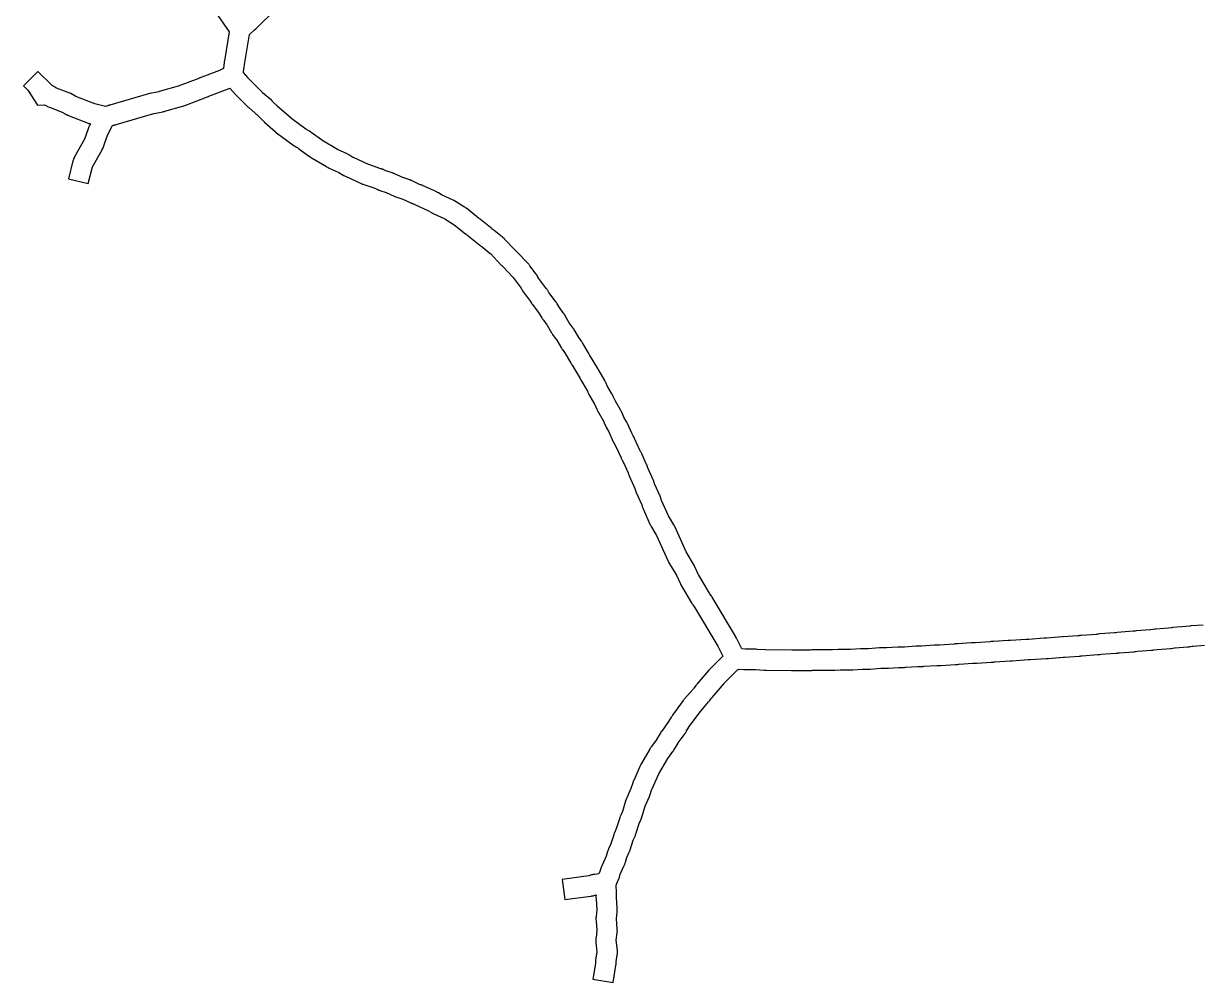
# Model space of a CAD drawing. Extents: x 20 to 287, y 1581 to 1957.
# Drawn here: x 57.4 to 155.4, y 1685.6 to 1765.5 of the extents above; entities that cross this region are included whole.
import ezdxf

# ---------------------------------------------------------------- set-up
doc = ezdxf.new("R2010")
doc.units = 0
doc.layers.get('0').update_dxf_attribs({"linetype": 'CONTINUOUS'})

msp = doc.modelspace()

# ---------------------------------------------------------------- linework, layer by layer
at = {"color": 7}
for points in [[(72.039368, 1768.479394), (74.587076, 1764.813032), (74.188812, 1762.394171), (74.177117, 1762.32976), (74.17112, 1762.312068), (74.17112, 1762.30607), (74.165122, 1762.253353), (74.165122, 1762.223966), (74.14743, 1762.036548), (74.14743, 1762.024854), (74.100591, 1761.73788), (73.831189, 1761.614904), (73.778472, 1761.591514), (72.290843, 1761.029261), (72.214707, 1760.999874), (72.156142, 1760.976484), (72.13845, 1760.970487), (72.085733, 1760.941099), (72.079736, 1760.941099), (72.062044, 1760.929405), (70.340143, 1760.279299), (70.334145, 1760.279299), (68.741095, 1759.822468), (68.711708, 1759.810773), (67.991322, 1759.676072), (67.985325, 1759.676072), (67.92676, 1759.664377), (67.844776, 1759.646685), (64.63525, 1758.70374), (64.582533, 1758.692045), (64.553146, 1758.68035), (64.506276, 1758.662658), (64.494581, 1758.65666), (64.482887, 1758.650663), (64.43017, 1758.632971), (64.260324, 1758.586101), (63.393516, 1758.796939), (61.788752, 1759.423613), (61.525198, 1759.581733), (61.519201, 1759.587731), (61.372775, 1759.669715), (61.320058, 1759.693104), (61.296668, 1759.699102), (60.189734, 1760.114932), (60.037461, 1760.208641), (60.025766, 1760.220336), (59.984774, 1760.243726), (59.94963, 1760.267115), (59.908638, 1760.284808), (59.873493, 1760.3025), (59.832501, 1760.320192), (59.820806, 1760.326189), (58.637733, 1761.503407), (57.437087, 1760.296907), (57.794353, 1759.939641), (58.608448, 1758.692141), (59.200565, 1758.727795), (59.294274, 1758.669231), (59.341113, 1758.639844), (59.405525, 1758.598852), (59.428915, 1758.587157), (59.440609, 1758.58116), (59.446607, 1758.58116), (59.569613, 1758.53429), (59.593003, 1758.528293), (60.658941, 1758.124172), (60.916648, 1757.966052), (61.00451, 1757.913335), (61.010507, 1757.913335), (61.080796, 1757.87819), (61.086794, 1757.872193), (61.133663, 1757.854501), (61.244944, 1757.813509), (62.814569, 1757.198545), (62.843956, 1757.18685), (62.861648, 1757.180852), (62.896793, 1757.169158), (62.92618, 1757.16316), (62.94957, 1757.157163), (63.008134, 1757.139471), (63.019829, 1757.139471), (62.955417, 1757.00477), (62.920273, 1756.940358), (62.879281, 1756.858374), (62.867586, 1756.834984), (62.855891, 1756.79984), (62.832501, 1756.735428), (62.522089, 1755.85105), (61.702138, 1754.380991), (61.696141, 1754.374993), (61.614157, 1754.228568), (61.614157, 1754.22257), (61.567288, 1754.08787), (61.56129, 1754.06448), (61.186455, 1752.565138), (62.838073, 1752.155164), (63.189482, 1753.560797), (63.986008, 1754.983999), (63.992005, 1754.995694), (64.073989, 1755.147967), (64.097379, 1755.200684), (64.103376, 1755.224074), (64.44307, 1756.184591), (64.86476, 1756.992829), (64.946744, 1757.016219), (65.017033, 1757.033911), (65.04642, 1757.045606), (65.075807, 1757.057301), (65.087502, 1757.063298), (65.093499, 1757.069295), (65.099497, 1757.069295), (65.152214, 1757.086988), (68.309033, 1758.006507), (68.326725, 1758.012504), (69.041257, 1758.147205), (69.105669, 1758.1589), (69.17008, 1758.170595), (69.181775, 1758.176592), (69.211162, 1758.18259), (70.804213, 1758.645277), (70.915494, 1758.680422), (70.944881, 1758.686419), (70.956576, 1758.692417), (72.69019, 1759.348379), (72.766326, 1759.383523), (72.824891, 1759.41291), (72.865883, 1759.430603), (72.877578, 1759.4366), (74.353494, 1759.998853), (74.371186, 1760.004851), (74.488314, 1760.045843), (74.517702, 1760.057537), (74.535394, 1760.069232), (74.640827, 1760.116102), (74.86339, 1759.864242), (74.904382, 1759.817373), (74.916077, 1759.799681), (74.922074, 1759.793683), (74.957219, 1759.752691), (74.974911, 1759.734999), (76.11113, 1758.59292), (76.169694, 1758.534356), (76.216564, 1758.487487), (76.234256, 1758.475792), (76.966357, 1757.837399), (77.352906, 1757.450851), (77.405623, 1757.392287), (77.452492, 1757.351295), (77.534476, 1757.281006), (78.705837, 1756.261921), (78.758553, 1756.220929), (78.840537, 1756.162365), (80.000182, 1755.318985), (80.052899, 1755.277993), (80.117311, 1755.237001), (80.199295, 1755.190132), (80.380865, 1755.07885), (80.398557, 1755.067156), (81.288792, 1754.41705), (81.300486, 1754.405355), (81.353203, 1754.370211), (81.423492, 1754.323341), (81.499629, 1754.282349), (82.694418, 1753.573676), (82.706113, 1753.561981), (82.829119, 1753.491692), (82.911103, 1753.456548), (83.678343, 1753.099282), (83.713488, 1753.081589), (84.070751, 1752.864874), (84.11762, 1752.835487), (84.147008, 1752.823793), (84.193877, 1752.794405), (84.199874, 1752.794405), (84.270164, 1752.765018), (85.529377, 1752.185193), (85.576246, 1752.161803), (85.605633, 1752.150108), (85.65835, 1752.126719), (85.664347, 1752.126719), (85.734637, 1752.103329), (86.730292, 1751.775348), (86.947007, 1751.675792), (86.987999, 1751.652402), (87.023144, 1751.640707), (87.070013, 1751.617317), (87.076011, 1751.617317), (87.111155, 1751.605622), (87.152147, 1751.593928), (87.655833, 1751.424082), (88.329364, 1751.113673), (88.347056, 1751.107676), (88.388048, 1751.089984), (88.45246, 1751.066594), (88.470152, 1751.054899), (88.47615, 1751.054899), (88.546439, 1751.031509), (89.055981, 1750.861664), (89.735369, 1750.545396), (89.747064, 1750.539399), (89.788056, 1750.521706), (89.8232, 1750.504014), (89.864192, 1750.492319), (89.875887, 1750.486322), (89.928604, 1750.46863), (89.946296, 1750.462632), (89.952294, 1750.462632), (90.05185, 1750.427488), (91.199782, 1749.900376), (91.3872, 1749.783248), (91.422344, 1749.759858), (91.440036, 1749.748163), (91.475181, 1749.730471), (91.510326, 1749.707081), (91.528018, 1749.701084), (91.59243, 1749.671697), (92.56466, 1749.220722), (93.349469, 1748.728752), (94.292414, 1747.961508), (94.298411, 1747.955511), (94.327799, 1747.932121), (94.362943, 1747.902734), (94.39233, 1747.885042), (94.410022, 1747.873347), (94.468587, 1747.838203), (94.497974, 1747.82051), (94.509669, 1747.808815), (95.464326, 1747.029859), (95.470324, 1747.023862), (95.499711, 1747.000472), (95.534856, 1746.971085), (95.57, 1746.947696), (95.587692, 1746.936001), (95.628684, 1746.912611), (95.640379, 1746.906614), (95.669766, 1746.883224), (96.337441, 1746.332687), (96.355133, 1746.320992), (97.227798, 1745.401475), (97.239493, 1745.389781), (97.26888, 1745.360393), (97.298267, 1745.331006), (97.327654, 1745.301619), (97.345347, 1745.289924), (97.363039, 1745.27823), (97.392426, 1745.248842), (98.253378, 1744.341039), (98.8332, 1743.567939), (98.909337, 1743.439086), (98.915334, 1743.421394), (98.938724, 1743.386249), (98.968111, 1743.333532), (98.979806, 1743.31584), (98.991501, 1743.304145), (99.044218, 1743.233856), (99.706036, 1742.337766), (99.78802, 1742.197217), (99.794017, 1742.19122), (99.81171, 1742.156075), (99.835099, 1742.120931), (99.858489, 1742.085786), (99.870184, 1742.074091), (99.922901, 1742.003802), (100.444159, 1741.306842), (100.455854, 1741.28915), (100.649119, 1740.961169), (100.672509, 1740.920177), (100.713501, 1740.855765), (100.719498, 1740.84407), (100.725495, 1740.838073), (100.772365, 1740.779509), (101.071064, 1740.381245), (101.082759, 1740.357855), (101.457594, 1739.719462), (101.463591, 1739.70177), (101.492978, 1739.654901), (101.528123, 1739.602184), (101.539818, 1739.584492), (101.545815, 1739.578494), (101.598532, 1739.508205), (101.885506, 1739.121657), (101.897201, 1739.098267), (102.277893, 1738.454018), (102.28389, 1738.442323), (102.313277, 1738.395454), (102.319275, 1738.383759), (102.33097, 1738.366066), (102.354359, 1738.325074), (102.360357, 1738.319077), (102.413074, 1738.248788), (102.536079, 1738.090667), (102.553772, 1738.06128), (103.06917, 1737.182759), (103.075168, 1737.165067), (103.104555, 1737.118197), (103.122247, 1737.08881), (103.151634, 1737.047818), (103.151634, 1737.041821), (103.169326, 1737.024129), (103.825288, 1735.905479), (103.86628, 1735.829342), (103.883973, 1735.799955), (103.901665, 1735.776565), (103.91336, 1735.753176), (103.925055, 1735.741481), (104.44631, 1734.845387), (104.534171, 1734.646245), (104.551863, 1734.599375), (104.569556, 1734.569988), (104.592945, 1734.523149), (104.598943, 1734.517151), (104.645812, 1734.441015), (105.032363, 1733.779196), (105.050056, 1733.744052), (105.231626, 1733.345788), (105.237623, 1733.322398), (105.261013, 1733.275529), (105.284403, 1733.228659), (105.296098, 1733.199272), (105.302095, 1733.193275), (105.343087, 1733.128863), (105.764777, 1732.402618), (105.928775, 1732.027782), (105.94047, 1731.998395), (105.963859, 1731.951526), (105.987249, 1731.904656), (105.998944, 1731.875269), (106.004941, 1731.869272), (106.045933, 1731.80486), (106.233351, 1731.482736), (106.60233, 1730.645212), (106.620022, 1730.60422), (106.637715, 1730.569076), (106.655407, 1730.522206), (106.661404, 1730.516209), (106.702396, 1730.451797), (106.825402, 1730.24096), (107.247092, 1729.292159), (107.264784, 1729.245289), (107.276479, 1729.221899), (107.282476, 1729.210205), (107.305866, 1729.169213), (107.311864, 1729.157518), (107.347008, 1729.098953), (107.481709, 1728.870544), (107.487706, 1728.852851), (107.821544, 1728.097324), (107.833239, 1728.067937), (107.839236, 1728.03855), (107.845233, 1728.01516), (107.862926, 1727.968291), (107.874621, 1727.933146), (107.886315, 1727.886277), (107.892313, 1727.880279), (107.927457, 1727.80999), (108.396002, 1726.749911), (108.425389, 1726.662049), (108.448778, 1726.580065), (108.460473, 1726.544921), (108.478166, 1726.503929), (108.484163, 1726.486237), (108.51355, 1726.421825), (108.970381, 1725.396884), (109.017221, 1725.232886), (109.028916, 1725.191894), (109.046608, 1725.150902), (109.11102, 1725.010324), (109.655703, 1723.780396), (109.661701, 1723.757006), (109.679393, 1723.721861), (109.697085, 1723.680869), (109.720475, 1723.645725), (109.726472, 1723.628033), (109.75586, 1723.575316), (109.761857, 1723.569318), (110.206975, 1722.837217), (111.14992, 1720.734624), (111.167613, 1720.693632), (111.179308, 1720.67594), (111.185305, 1720.658247), (111.208695, 1720.617255), (111.214692, 1720.605561), (111.888226, 1719.475198), (112.163505, 1718.86609), (112.169503, 1718.854395), (112.192892, 1718.807526), (112.204587, 1718.778139), (112.233974, 1718.73127), (112.233974, 1718.725272), (113.15935, 1717.167363), (113.194495, 1717.108799), (113.235487, 1717.044387), (113.241484, 1717.03839), (113.36449, 1716.868544), (115.314807, 1713.594591), (115.344194, 1713.541874), (115.724886, 1712.762918), (114.705801, 1711.743834), (114.600367, 1711.6384), (114.576978, 1711.61501), (113.575465, 1710.449506), (113.522749, 1710.390942), (113.481757, 1710.338225), (113.423192, 1710.250363), (113.323636, 1710.115662), (113.282644, 1710.062946), (112.521257, 1709.184424), (112.474388, 1709.131707), (112.427518, 1709.078991), (112.421521, 1709.067296), (111.543, 1707.854937), (111.531305, 1707.837245), (111.49616, 1707.784528), (111.449291, 1707.720116), (111.437596, 1707.696726), (111.209186, 1707.316035), (110.63522, 1706.531222), (110.600076, 1706.484353), (110.553206, 1706.414064), (110.512214, 1706.337927), (110.207662, 1705.822528), (110.18997, 1705.793141), (109.768277, 1705.219175), (109.733132, 1705.172306), (109.686263, 1705.102017), (109.645271, 1705.031728), (108.930742, 1703.807656), (108.907352, 1703.766664), (108.883962, 1703.719795), (108.86627, 1703.690408), (108.86627, 1703.68441), (108.825278, 1703.590701), (108.309879, 1702.419341), (108.28649, 1702.378349), (108.268797, 1702.343204), (108.251105, 1702.296335), (108.227715, 1702.243618), (108.216021, 1702.220228), (108.216021, 1702.208533), (108.192631, 1702.132397), (108.075502, 1701.757561), (108.069505, 1701.745866), (107.723955, 1700.96691), (107.700565, 1700.908346), (107.694568, 1700.896651), (107.682873, 1700.861507), (107.66518, 1700.820515), (107.659183, 1700.80882), (107.360484, 1699.824877), (107.225783, 1699.526178), (107.219786, 1699.520181), (107.202094, 1699.479189), (107.184402, 1699.438197), (107.14341, 1699.321068), (107.14341, 1699.303376), (106.903275, 1698.536136), (106.715857, 1698.114443), (106.70986, 1698.108445), (106.692168, 1698.067453), (106.674475, 1698.026461), (106.633483, 1697.909333), (106.633483, 1697.891641), (106.393349, 1697.124397), (106.205931, 1696.702708), (106.199934, 1696.69671), (106.182242, 1696.655718), (106.164549, 1696.614726), (106.123557, 1696.497598), (106.123557, 1696.479905), (106.000551, 1696.099214), (105.678427, 1695.367112), (105.660735, 1695.331967), (105.637345, 1695.290975), (105.62565, 1695.255831), (105.607958, 1695.214839), (105.590265, 1695.179694), (105.584268, 1695.156305), (105.566576, 1695.09774), (105.484592, 1694.840033), (105.390883, 1694.629196), (105.068758, 1694.582327), (104.953909, 1694.578128), (104.918764, 1694.572131), (104.889377, 1694.566134), (104.871685, 1694.560136), (104.830693, 1694.548441), (104.789701, 1694.536747), (104.783704, 1694.536747), (104.549416, 1694.466457), (102.329689, 1694.173606), (102.552251, 1692.486847), (104.725124, 1692.773821), (104.748514, 1692.773821), (104.824651, 1692.785516), (104.87152, 1692.791513), (104.935932, 1692.803208), (104.953624, 1692.809205), (104.988769, 1692.8209), (105.164461, 1692.873617), (105.164461, 1692.79748), (105.158464, 1692.774091), (105.158464, 1692.750701), (105.152467, 1692.680412), (105.152467, 1692.668717), (105.164162, 1692.539863), (105.222726, 1691.63206), (105.170009, 1691.06395), (105.164012, 1691.052256), (105.158014, 1690.964394), (105.152017, 1690.88241), (105.158014, 1690.823846), (105.169709, 1690.712565), (105.234121, 1689.921899), (105.163832, 1689.306932), (105.157834, 1689.271787), (105.146139, 1689.178078), (105.140142, 1689.137086), (105.140142, 1689.096094), (105.140142, 1689.049225), (105.146139, 1688.990661), (105.152137, 1688.914524), (105.239998, 1688.117999), (105.128717, 1687.450324), (105.128717, 1687.444327), (105.12272, 1687.403335), (105.116722, 1687.362343), (105.110725, 1687.256909), (105.110725, 1687.233519), (105.116722, 1687.192527), (105.116722, 1687.174835), (105.116722, 1687.168838), (104.905885, 1685.851057), (106.586788, 1685.575778), (106.815198, 1686.981411), (106.821195, 1687.034128), (106.827192, 1687.080997), (106.83319, 1687.121989), (106.83319, 1687.157134), (106.83319, 1687.204003), (106.827192, 1687.244995), (106.827192, 1687.262687), (106.827192, 1687.28038), (106.827192, 1687.292075), (106.920901, 1687.8719), (106.938593, 1687.959761), (106.944591, 1688.082767), (106.944591, 1688.188201), (106.938593, 1688.246765), (106.844885, 1689.101858), (106.915174, 1689.716822), (106.921171, 1689.734514), (106.927168, 1689.798926), (106.933166, 1689.816618), (106.939163, 1689.88103), (106.939163, 1689.90442), (106.933166, 1689.962984), (106.933166, 1689.968981), (106.927168, 1690.050965), (106.927168, 1690.056963), (106.856879, 1690.882773), (106.909596, 1691.474311), (106.915594, 1691.532876), (106.921591, 1691.556265), (106.921591, 1691.56796), (106.927588, 1691.649944), (106.927588, 1691.655941), (106.921591, 1691.702811), (106.915594, 1691.7731), (106.857029, 1692.680903), (106.863027, 1692.78046), (106.869024, 1692.815604), (106.875021, 1692.868321), (106.875021, 1692.897708), (106.875021, 1692.950425), (106.875021, 1692.979812), (106.875021, 1693.009199), (106.869024, 1693.067764), (106.828032, 1693.700297), (107.01545, 1694.11613), (107.033142, 1694.145517), (107.044837, 1694.180662), (107.050834, 1694.192357), (107.080221, 1694.262646), (107.086219, 1694.280338), (107.103911, 1694.34475), (107.185895, 1694.602457), (107.508016, 1695.340415), (107.525709, 1695.375559), (107.549098, 1695.416551), (107.560793, 1695.451696), (107.572488, 1695.475086), (107.595878, 1695.527802), (107.601875, 1695.545495), (107.619567, 1695.609906), (107.742573, 1696.002311), (107.929991, 1696.435714), (107.935989, 1696.441711), (107.952481, 1696.481594), (107.970174, 1696.516738), (107.981868, 1696.55773), (107.987866, 1696.575422), (108.005558, 1696.639834), (108.25154, 1697.424647), (108.438958, 1697.840477), (108.444955, 1697.852172), (108.462647, 1697.893164), (108.492034, 1697.975148), (108.498032, 1697.986843), (108.515724, 1698.051255), (108.761706, 1698.836067), (108.896407, 1699.140619), (108.902404, 1699.146617), (108.920096, 1699.187609), (108.955241, 1699.281317), (108.972933, 1699.345729), (109.259907, 1700.259389), (109.593745, 1701.014916), (109.60544, 1701.026611), (109.623132, 1701.073481), (109.652519, 1701.155465), (109.658516, 1701.161462), (109.816637, 1701.676861), (109.828332, 1701.706248), (110.384728, 1702.953748), (111.134399, 1704.23053), (111.146094, 1704.25392), (111.567784, 1704.822033), (111.602929, 1704.868872), (111.614623, 1704.886564), (111.649768, 1704.939281), (111.69076, 1705.015418), (111.995312, 1705.530816), (112.013004, 1705.560204), (112.581114, 1706.33916), (112.604504, 1706.368547), (112.622196, 1706.391936), (112.633891, 1706.403631), (112.663278, 1706.456348), (112.669275, 1706.462345), (112.710267, 1706.532635), (112.710267, 1706.538632), (112.86254, 1706.796339), (112.880233, 1706.819729), (113.747041, 1708.020374), (113.753038, 1708.026372), (114.549564, 1708.957604), (114.590556, 1709.004473), (114.602251, 1709.016168), (114.619943, 1709.039558), (114.643333, 1709.068945), (114.655027, 1709.08064), (114.699528, 1709.149849), (114.799084, 1709.28455), (114.810779, 1709.302243), (114.840166, 1709.337387), (115.835822, 1710.491176), (115.841819, 1710.497173), (115.876964, 1710.538165), (116.960472, 1711.621673), (117.007342, 1711.662665), (117.048334, 1711.69781), (117.481736, 1711.668423), (117.634009, 1711.668423), (117.651702, 1711.668423), (118.436514, 1711.656728), (118.442511, 1711.656728), (119.168754, 1711.598163), (119.250738, 1711.598163), (119.338599, 1711.598163), (121.446676, 1711.580529), (121.452674, 1711.580529), (121.534658, 1711.580529), (121.540655, 1711.580529), (121.599219, 1711.580529), (121.622609, 1711.580529), (121.640301, 1711.580529), (121.786727, 1711.592223), (123.010799, 1711.592223), (123.092783, 1711.592223), (123.151347, 1711.592223), (123.204064, 1711.598221), (123.227454, 1711.598221), (124.861502, 1711.598221), (125.007928, 1711.598221), (125.054797, 1711.604218), (125.517485, 1711.633605), (126.360865, 1711.633605), (126.442849, 1711.633605), (126.448846, 1711.633605), (126.50741, 1711.633605), (126.55428, 1711.639603), (127.38009, 1711.698167), (127.860347, 1711.698167), (127.942331, 1711.698167), (127.948329, 1711.698167), (128.006893, 1711.698167), (128.914696, 1711.768456), (129.353959, 1711.768456), (129.494507, 1711.768456), (129.547224, 1711.774453), (130.378891, 1711.838865), (130.437455, 1711.838865), (130.870858, 1711.838865), (130.929422, 1711.844862), (130.976291, 1711.85086), (131.995376, 1711.921149), (132.28235, 1711.921149), (132.364334, 1711.921149), (132.370331, 1711.921149), (132.428895, 1711.921149), (132.475765, 1711.927146), (133.559273, 1712.003283), (133.781835, 1712.003283), (133.863819, 1712.003283), (133.928231, 1712.003283), (135.105451, 1712.091144), (135.315599, 1712.091144), (135.321596, 1712.091144), (135.380161, 1712.097142), (135.42703, 1712.103139), (136.569109, 1712.185123), (136.575106, 1712.185123), (136.791821, 1712.185123), (136.797818, 1712.185123), (136.856382, 1712.19112), (136.897374, 1712.197118), (138.109733, 1712.284979), (138.121428, 1712.284979), (138.209289, 1712.284979), (138.285426, 1712.284979), (138.291423, 1712.284979), (138.349988, 1712.290977), (138.396857, 1712.296974), (139.679496, 1712.384835), (139.702886, 1712.384835), (139.78487, 1712.384835), (139.790867, 1712.384835), (139.849431, 1712.384835), (141.178925, 1712.484392), (141.278481, 1712.484392), (141.342893, 1712.484392), (142.672386, 1712.583948), (142.695776, 1712.583948), (142.77776, 1712.583948), (142.842171, 1712.583948), (142.883163, 1712.589945), (144.113091, 1712.677807), (144.165808, 1712.683804), (144.218525, 1712.683804), (144.241915, 1712.689801), (145.436704, 1712.777663), (145.518688, 1712.78366), (145.524685, 1712.78366), (145.58325, 1712.789658), (145.653539, 1712.801352), (145.665234, 1712.801352), (146.988871, 1712.900909), (147.065007, 1712.906906), (147.129419, 1712.912904), (147.152809, 1712.918901), (147.26409, 1712.936593), (147.275785, 1712.936593), (148.494, 1713.024455), (148.570136, 1713.030452), (148.634548, 1713.036449), (148.657938, 1713.042447), (148.775066, 1713.060139), (148.786761, 1713.060139), (149.981548, 1713.148), (150.063532, 1713.153998), (150.127943, 1713.159995), (150.145636, 1713.165992), (150.297909, 1713.189382), (150.309604, 1713.189382), (151.469251, 1713.271366), (151.545388, 1713.277363), (151.6098, 1713.283361), (151.633189, 1713.289358), (151.926041, 1713.336228), (151.943733, 1713.336228), (153.038954, 1713.412364), (153.103366, 1713.424059), (153.372768, 1713.465051), (153.437179, 1713.471048), (154.456261, 1713.547185), (154.532397, 1713.553182), (154.538395, 1713.553182), (154.596959, 1713.55918), (154.667248, 1713.570875), (154.702393, 1713.576872), (154.866391, 1713.600262), (154.91326, 1713.606259), (154.930952, 1713.606259), (155.88561, 1713.676548)], [(155.778776, 1715.366738), (154.742122, 1715.290602), (154.677711, 1715.284604), (154.654321, 1715.278607), (154.36147, 1715.231737), (154.343777, 1715.231737), (153.248556, 1715.155601), (153.230864, 1715.155601), (153.160575, 1715.143906), (153.119583, 1715.137909), (152.879448, 1715.102764), (151.836938, 1715.02078), (151.754954, 1715.014783), (151.737262, 1715.014783), (151.584989, 1714.991393), (151.420991, 1714.968003), (151.356579, 1714.962006), (150.196934, 1714.874144), (150.11495, 1714.868147), (150.056386, 1714.86215), (149.962677, 1714.844457), (149.950982, 1714.844457), (149.944985, 1714.844457), (149.934168, 1714.844457), (148.592959, 1714.744901), (148.481678, 1714.727209), (148.446534, 1714.721212), (148.382122, 1714.715214), (147.163907, 1714.621505), (147.157909, 1714.621505), (147.034903, 1714.60981), (147.023209, 1714.60981), (146.999819, 1714.60981), (146.970432, 1714.603813), (146.941045, 1714.597816), (146.876633, 1714.591818), (145.61742, 1714.498109), (145.470994, 1714.486415), (145.453302, 1714.480417), (145.347868, 1714.468722), (145.330176, 1714.462725), (144.106104, 1714.374864), (144.07096, 1714.374864), (144.041573, 1714.374864), (142.712079, 1714.275307), (142.68869, 1714.275307), (142.606706, 1714.275307), (142.501272, 1714.26931), (141.247918, 1714.175601), (141.195201, 1714.175601), (141.113217, 1714.175601), (141.001936, 1714.169604), (139.719297, 1714.075895), (139.695908, 1714.075895), (139.555329, 1714.075895), (139.502613, 1714.069897), (138.296113, 1713.982036), (138.290116, 1713.982036), (138.120271, 1713.982036), (138.102578, 1713.982036), (138.008869, 1713.970341), (136.796511, 1713.88248), (136.790513, 1713.88248), (136.573799, 1713.88248), (136.556106, 1713.88248), (136.468245, 1713.870785), (135.332023, 1713.788801), (135.320328, 1713.788801), (135.068498, 1713.788801), (135.009934, 1713.782804), (133.797576, 1713.694942), (133.575013, 1713.694942), (133.434465, 1713.694942), (133.387596, 1713.688945), (132.298231, 1713.612808), (132.011257, 1713.612808), (131.929273, 1713.612808), (131.817992, 1713.606811), (130.875047, 1713.536522), (130.869049, 1713.536522), (130.435647, 1713.536522), (130.417954, 1713.536522), (130.324246, 1713.524827), (129.369585, 1713.460415), (128.936182, 1713.460415), (128.848321, 1713.460415), (128.789756, 1713.460415), (127.876093, 1713.390102), (127.395836, 1713.390102), (127.255288, 1713.390102), (127.208419, 1713.384105), (126.376752, 1713.32554), (125.533372, 1713.32554), (125.392824, 1713.32554), (125.345954, 1713.319543), (124.883267, 1713.290156), (123.243362, 1713.290156), (123.161378, 1713.290156), (123.050096, 1713.284158), (123.026707, 1713.284158), (121.821512, 1713.284158), (121.675086, 1713.284158), (121.622369, 1713.278161), (121.493516, 1713.272164), (121.487518, 1713.272164), (119.30293, 1713.289856), (119.296932, 1713.289856), (118.594116, 1713.342573), (118.512132, 1713.34857), (118.44772, 1713.354568), (118.42433, 1713.354568), (117.616089, 1713.360565), (117.610092, 1713.360565), (117.30554, 1713.383955), (116.860421, 1714.280048), (116.796009, 1714.408902), (116.784315, 1714.426594), (114.85157, 1717.682975), (114.816426, 1717.741539), (114.775434, 1717.805951), (114.769436, 1717.811948), (114.64643, 1717.975946), (114.628738, 1718.011091), (113.726791, 1719.516289), (113.715096, 1719.545676), (113.404684, 1720.225064), (113.357815, 1720.307048), (112.672571, 1721.466696), (112.666573, 1721.478391), (111.752911, 1723.522416), (111.746913, 1723.540108), (111.729221, 1723.575253), (111.711529, 1723.616245), (111.688139, 1723.65139), (111.682142, 1723.669082), (111.646997, 1723.727646), (111.190166, 1724.47146), (110.622056, 1725.759956), (110.598666, 1725.830245), (110.563522, 1725.953251), (110.551827, 1725.994243), (110.534135, 1726.035235), (110.528137, 1726.04693), (110.516443, 1726.076317), (110.49875, 1726.111461), (110.041922, 1727.136402), (110.02423, 1727.183272), (110.018232, 1727.218416), (109.988845, 1727.306278), (109.97715, 1727.34727), (109.965455, 1727.388262), (109.959458, 1727.399957), (109.947763, 1727.429344), (109.930071, 1727.464488), (109.47324, 1728.477713), (109.461545, 1728.512858), (109.438155, 1728.588995), (109.432158, 1728.612384), (109.414465, 1728.659254), (109.402771, 1728.694398), (109.385078, 1728.73539), (109.379081, 1728.747085), (109.367386, 1728.770475), (109.349694, 1728.811467), (109.015856, 1729.566994), (109.009859, 1729.584686), (108.986469, 1729.631556), (108.974774, 1729.660943), (108.951385, 1729.707812), (108.945387, 1729.71381), (108.927695, 1729.743197), (108.904305, 1729.778341), (108.810597, 1729.936462), (108.804599, 1729.948157), (108.377053, 1730.914528), (108.306764, 1731.060953), (108.259894, 1731.13709), (108.136888, 1731.347927), (107.779622, 1732.156165), (107.773625, 1732.173858), (107.750235, 1732.220727), (107.73854, 1732.250114), (107.715151, 1732.296984), (107.709153, 1732.302981), (107.697458, 1732.326371), (107.668071, 1732.367363), (107.480653, 1732.689484), (107.299083, 1733.099461), (107.281391, 1733.152178), (107.240399, 1733.228315), (107.202915, 1733.297554), (106.781226, 1734.017943), (106.599655, 1734.427917), (106.541091, 1734.550923), (106.535094, 1734.55692), (106.499949, 1734.621332), (106.488254, 1734.639024), (106.101703, 1735.294986), (106.095706, 1735.306681), (105.996149, 1735.523396), (105.990152, 1735.541088), (105.966762, 1735.587958), (105.955067, 1735.617345), (105.931678, 1735.664214), (105.92568, 1735.670211), (105.913985, 1735.693601), (105.884598, 1735.734593), (105.386769, 1736.595545), (105.351624, 1736.654109), (105.345627, 1736.665804), (105.327935, 1736.689194), (105.31624, 1736.712584), (105.310242, 1736.718581), (105.298548, 1736.736273), (104.625016, 1737.890062), (104.595629, 1737.931054), (104.595629, 1737.937051), (104.583934, 1737.960441), (104.566242, 1737.983831), (104.554547, 1738.001523), (104.54855, 1738.00752), (104.039008, 1738.874326), (103.998016, 1738.950462), (103.980323, 1738.979849), (103.950936, 1739.020841), (103.944939, 1739.026839), (103.886375, 1739.102975), (103.745826, 1739.302118), (103.722437, 1739.337262), (103.412025, 1739.864374), (103.394333, 1739.899518), (103.347463, 1739.981502), (103.341466, 1739.999195), (103.306321, 1740.057759), (103.300324, 1740.063756), (103.288629, 1740.081449), (103.253485, 1740.122441), (102.925504, 1740.567556), (102.556525, 1741.200092), (102.550527, 1741.211787), (102.532835, 1741.241174), (102.515143, 1741.276319), (102.485756, 1741.317311), (102.479758, 1741.323308), (102.468063, 1741.341001), (102.432919, 1741.381993), (102.104938, 1741.821252), (101.935092, 1742.125807), (101.911703, 1742.166799), (101.888313, 1742.196186), (101.864923, 1742.237178), (101.858926, 1742.243175), (101.847231, 1742.25487), (101.812086, 1742.30174), (101.249833, 1743.063126), (101.226444, 1743.092514), (101.173727, 1743.186222), (101.167729, 1743.203915), (101.14434, 1743.239059), (101.12095, 1743.280051), (101.050661, 1743.379607), (101.038966, 1743.3973), (100.377147, 1744.287534), (100.295163, 1744.428082), (100.271774, 1744.469074), (100.248384, 1744.504219), (100.224994, 1744.539363), (100.213299, 1744.551058), (100.18991, 1744.580445), (100.172217, 1744.603835), (99.650962, 1745.300795), (99.615818, 1745.347664), (99.604123, 1745.371054), (99.580733, 1745.400441), (99.557343, 1745.435586), (99.527956, 1745.47073), (99.516261, 1745.482425), (99.469392, 1745.529295), (98.596727, 1746.437101), (98.54401, 1746.495665), (98.514623, 1746.53081), (98.485236, 1746.560197), (98.467544, 1746.571892), (98.438157, 1746.595282), (98.414767, 1746.612974), (97.530392, 1747.53835), (97.524395, 1747.550044), (97.495008, 1747.579431), (97.418871, 1747.649721), (97.395482, 1747.667413), (97.366094, 1747.690803), (96.68085, 1748.247199), (96.651463, 1748.270589), (96.610471, 1748.299976), (96.563602, 1748.335121), (96.510885, 1748.370265), (96.493193, 1748.376263), (95.526819, 1749.166931), (95.520822, 1749.172929), (95.491435, 1749.196319), (95.45629, 1749.225706), (95.421145, 1749.249095), (95.368429, 1749.278482), (95.362431, 1749.28448), (95.350736, 1749.290477), (94.390222, 1750.069433), (94.360835, 1750.092823), (94.32569, 1750.12221), (94.296303, 1750.1456), (94.272914, 1750.157295), (94.220197, 1750.192439), (94.208502, 1750.198437), (93.458831, 1750.666981), (93.435441, 1750.684673), (93.400297, 1750.702365), (93.359305, 1750.725755), (93.32416, 1750.743447), (93.306468, 1750.755142), (93.247904, 1750.778532), (92.287389, 1751.22365), (92.082399, 1751.352504), (92.047255, 1751.375894), (92.006263, 1751.399283), (91.971118, 1751.416976), (91.953426, 1751.422973), (91.894862, 1751.45236), (91.883167, 1751.458357), (90.752804, 1751.979612), (90.711812, 1752.003002), (90.676668, 1752.014697), (90.658975, 1752.020694), (90.617983, 1752.038387), (90.547694, 1752.061776), (90.541697, 1752.061776), (90.459713, 1752.091164), (89.774466, 1752.407432), (89.756774, 1752.413429), (89.715782, 1752.431121), (89.680637, 1752.448813), (89.639645, 1752.466506), (89.62795, 1752.466506), (89.557661, 1752.489895), (89.048119, 1752.659741), (88.362872, 1752.976009), (88.316002, 1752.999399), (88.286615, 1753.011094), (88.239746, 1753.028786), (88.228051, 1753.028786), (88.157762, 1753.052176), (87.648219, 1753.227868), (87.472526, 1753.304005), (87.443139, 1753.321697), (87.39627, 1753.339389), (87.361125, 1753.357082), (87.314256, 1753.374774), (87.308259, 1753.374774), (87.273114, 1753.386469), (87.232122, 1753.398164), (86.218894, 1753.743717), (86.195504, 1753.749714), (84.936291, 1754.329537), (84.901146, 1754.347229), (84.561453, 1754.558066), (84.549758, 1754.564064), (84.497041, 1754.593451), (84.473651, 1754.605146), (84.420934, 1754.634533), (83.618553, 1755.003512), (82.318341, 1755.776611), (82.283197, 1755.794304), (81.428104, 1756.420983), (81.398717, 1756.444373), (81.375328, 1756.462065), (81.363633, 1756.47376), (81.310916, 1756.503147), (81.304918, 1756.509145), (81.228782, 1756.550137), (80.9828, 1756.70241), (79.811442, 1757.557502), (79.79375, 1757.575195), (79.758605, 1757.598584), (78.610673, 1758.59424), (78.604676, 1758.600238), (78.223984, 1758.980929), (78.171267, 1759.039494), (78.16527, 1759.045491), (78.124278, 1759.086483), (78.106586, 1759.098178), (77.368628, 1759.736568), (77.327636, 1759.77756), (76.197273, 1760.919638), (76.156281, 1760.96063), (75.763873, 1761.423315), (75.81659, 1761.763012), (75.828285, 1761.821576), (75.828285, 1761.850963), (75.845977, 1762.038381), (75.845977, 1762.056073), (75.851975, 1762.091218), (76.261952, 1764.586215), (76.701211, 1764.961051), (76.812492, 1765.05476), (76.830184, 1765.072452), (78.434948, 1766.665502)]]:
    msp.add_lwpolyline(points, dxfattribs=at)

doc.saveas('drawing.dxf')
